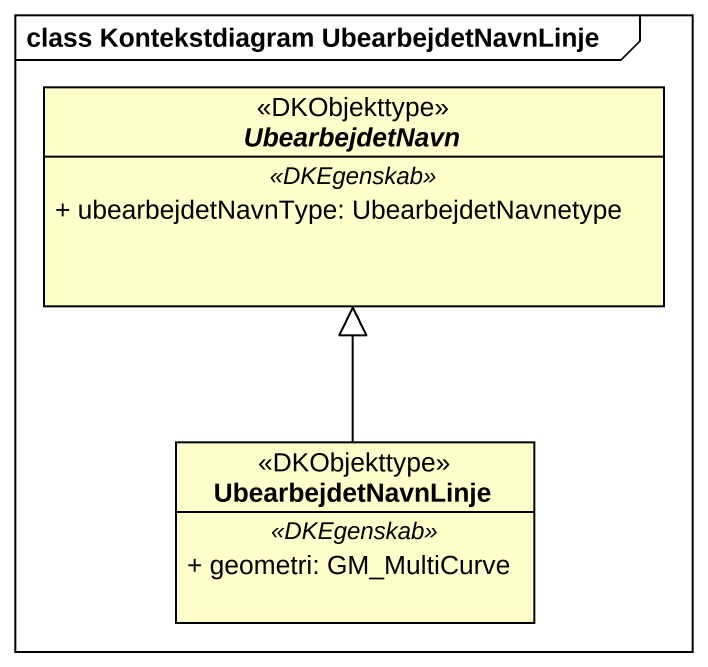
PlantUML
@startuml
mainframe class Kontekstdiagram UbearbejdetNavnLinje
hide circle
hide empty members
skinparam classAttributeIconSize 0
abstract class UbearbejdetNavn <<DKObjekttype>> {
  .. <<DKEgenskab>> ..
  + ubearbejdetNavnType: UbearbejdetNavnetype
}
class UbearbejdetNavnLinje <<DKObjekttype>> {
  .. <<DKEgenskab>> ..
  + geometri: GM_MultiCurve
}
UbearbejdetNavnLinje -up-|> UbearbejdetNavn
@enduml
